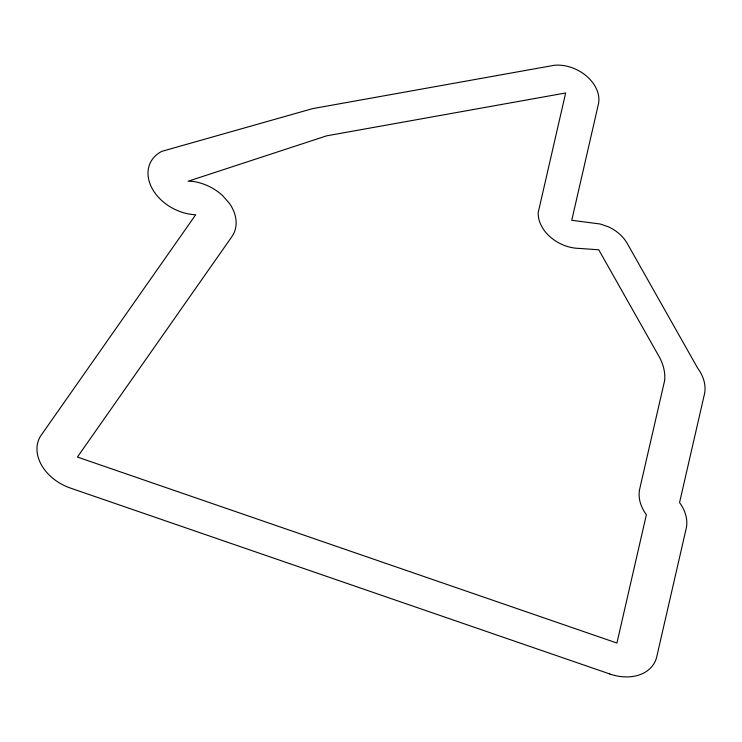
<?xml version="1.0" encoding="UTF-8"?>
<svg xmlns="http://www.w3.org/2000/svg" width="742" height="742" viewBox="0 0 742 742"><rect width="100%" height="100%" fill="white"/><g stroke="black" fill="none" stroke-linecap="round" stroke-linejoin="round"><path stroke-width="1.11" d="M664.637 380.535L639.734 488.839A42.424 31.377 26.6 0 0 646.365 514.763L616.927 643.036L77.409 457.053L231.856 236.707A42.415 31.368 26.6 0 0 229.445 203.382L222.526 195.517A42.415 31.368 26.6 0 0 193.282 181.456L188.097 181.233L326.693 135.832L565.654 92.973L538.247 212.37A35.18 26.016 26.6 0 0 578.936 248.394L598.757 249.794L657.959 354.602A55.298 40.903 26.6 0 1 664.637 380.535L664.591 380.525M609.813 674.014A42.424 31.377 26.6 0 0 656.744 656.763L686.192 528.489A42.424 31.377 26.6 0 0 679.551 502.566L704.418 394.252A42.424 31.377 26.6 0 0 697.777 368.329L627.259 243.478A33.659 24.894 26.6 0 0 608.477 226.848L600.232 224.01L571.748 220.3L598.386 104.251A34.874 25.794 26.6 0 0 554.348 65.277L312.707 108.61L161.83 151.349A42.044 31.099 26.6 0 0 152.036 188.301A42.044 31.099 26.6 0 0 195.693 214.772L40.782 435.777A42.424 31.377 26.6 0 0 70.295 488.032L609.822 673.977"/></g></svg>
